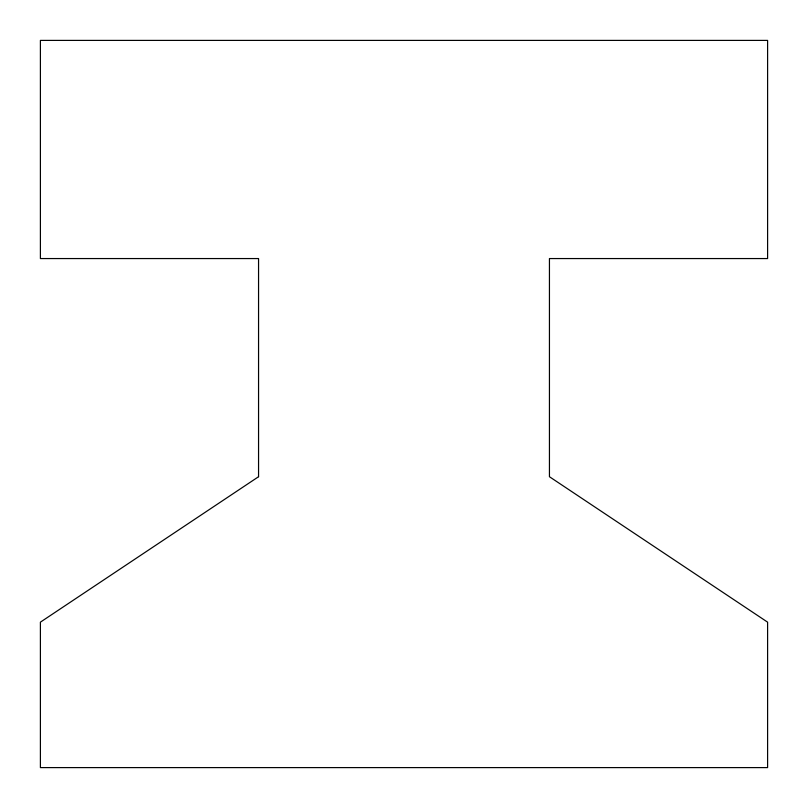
<?xml version="1.0" encoding="UTF-8"?>
<svg xmlns="http://www.w3.org/2000/svg" width="808" height="808" viewBox="0 0 808 808"><rect width="100%" height="100%" fill="white"/><g stroke="black" fill="none" stroke-linecap="round" stroke-linejoin="round"><path stroke-width="1.21" d="M258.56 476.72L40.4 622.16L40.4 767.6L767.6 767.6L767.6 622.16L549.44 476.72L549.44 258.56L767.6 258.56L767.6 40.4L40.4 40.4L40.4 258.56L258.56 258.56L258.56 476.72"/></g></svg>
